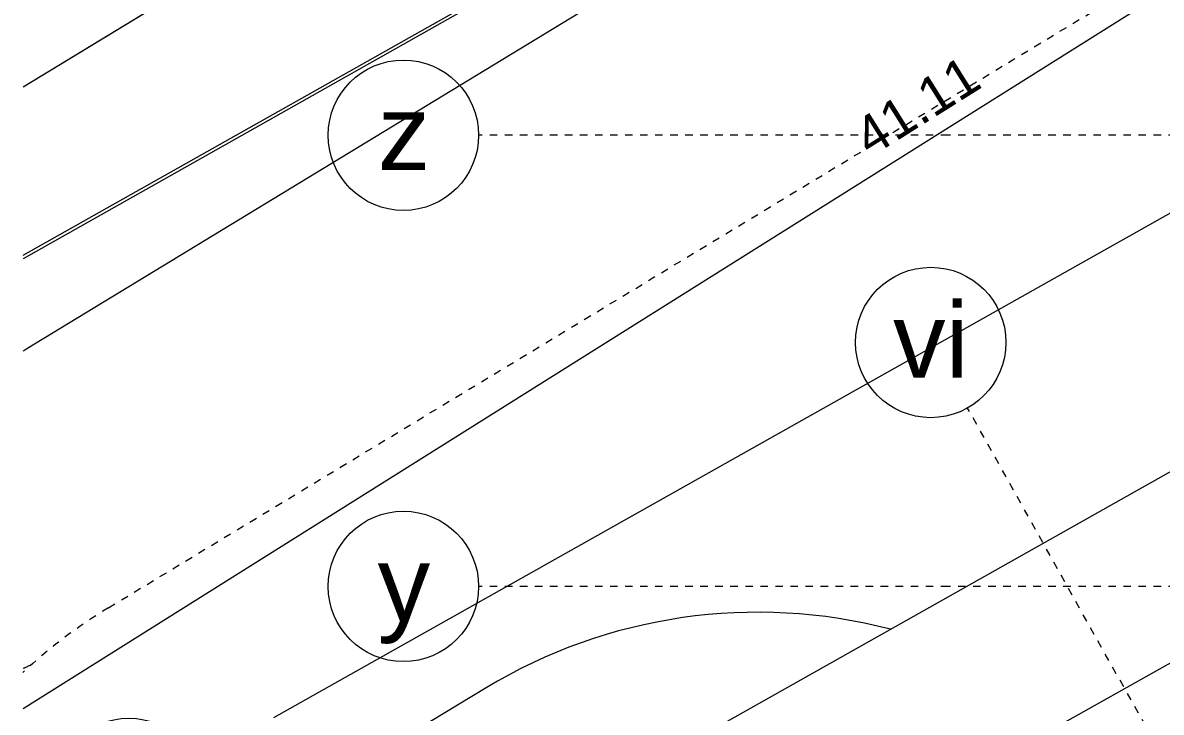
# Model space of a CAD drawing. Header units: metres. Extents: x -16.5 to 80.2, y 17.9 to 114.6.
# Drawn here: x -5.56 to 9.59, y 62.95 to 72.12 of the extents above; entities that cross this region are included whole.
import ezdxf

# ---------------------------------------------------------------- set-up
doc = ezdxf.new("R2010")
doc.units = ezdxf.units.M
doc.linetypes.add('IMPORT-carrilciclo', pattern=[0.016, 0.006, -0.01])
doc.linetypes.add('LíneaDeRejilla', pattern=[0.021, 0.012, -0.003, 0.003, -0.003])
for name, color, linetype, lineweight in [('00_URB_ZONAS VERDES_NO CTA', 63, 'Continuous', 5), ('00_VIA LOCAL LOTE A SEGREGAR', 253, 'Continuous', 5), ('A-GLAZ-CURT', 52, 'Continuous', 9), ('A-PISO', 51, 'Continuous', 9), ('A-VENT-CORT', 52, 'Continuous', 5), ('COTAS', 2, 'Continuous', 5), ('H-HID-APAR', 6, 'Continuous', 5), ('S-REJI', 1, 'Continuous', 5), ('S-REJI-IDEN', 1, 'Continuous', 5)]:
    doc.layers.add(name, color=color, linetype=linetype, lineweight=lineweight)
doc.styles.add('Arial', font='arial.ttf', dxfattribs={"height": 0.510389})
doc.styles.add('Arial_5', font='arial.ttf', dxfattribs={"height": 1})

# ---------------------------------------------------------------- blocks, each defined once
blk = doc.blocks.new('DISPOSICIÓN URBANA JARDIN_dwg-1215257-Nivel 2')
at = {"layer": '00_URB_ZONAS VERDES_NO CTA', "color": 254, "flags": 128}
blk.add_lwpolyline([(46.025, 104.569), (45.343, 103.303), (43.185, 99.297), (37.714, 89.141), (31.517, 77.637)], dxfattribs=at)
at = {"layer": '00_VIA LOCAL LOTE A SEGREGAR', "color": 254}
for p, q in [((46.025, 104.569), (31.517, 77.637)), ((47.301, 100.612), (33.322, 74.662)), ((40.874, 73.865), (40.253, 72.722))]:
    blk.add_line(p, q, dxfattribs=at)
at = {"layer": '00_VIA LOCAL LOTE A SEGREGAR', "linetype": 'IMPORT-carrilciclo', "flags": 128}
blk.add_lwpolyline([(36.002, 72.241), (51.8, 101.462), (61.257, 117.078)], dxfattribs=at)
at = {"layer": '00_VIA LOCAL LOTE A SEGREGAR', "color": 254}
for centre, start, end in [((47.025, 70.524), 105.7881, 151.4869), ((27.159, 77.982), 331.2124, 331.6889)]:
    blk.add_arc(centre, 7, start, end, dxfattribs=at)
at = {"layer": '00_VIA LOCAL LOTE A SEGREGAR', "linetype": 'IMPORT-carrilciclo'}
for centre, radius, start, end in [((42.159, 68.912), 7, 151.6027, 163.3239), ((27.908, 76.084), 9.097, 325.7886, 326.5944)]:
    blk.add_arc(centre, radius, start, end, dxfattribs=at)
at = {"layer": 'COTAS', "color": 254}
blk.add_line((35.699, 70.51), (51.569, 101.018), dxfattribs=at)
at = {"layer": 'COTAS', "color": 51, "insert": (41.673, 83.558), "char_height": 0.5104, "width": 1.93191, "attachment_point": 2, "rotation": 62.5174, "line_spacing_factor": 0.941778, "style": 'Arial'}
blk.add_mtext('41.11', dxfattribs=at)
blk = doc.blocks.new('Panel de sistema - Vidrio-10-1532750-Nivel 2')
at = {"layer": 'A-GLAZ-CURT'}
for p, q in [((0.5375, 0.005), (-0.5375, 0.005)), ((-0.5375, 0.005), (-0.5375, -0.005)), ((0.5375, -0.005), (0.5375, 0.005)), ((-0.5375, -0.005), (0.5375, -0.005))]:
    blk.add_line(p, q, dxfattribs=at)
blk = doc.blocks.new('Grid - 4mm-563819-Nivel 2')
at = {"layer": 'S-REJI-IDEN'}
blk.add_circle((0, 0), 0.004, dxfattribs=at)

msp = doc.modelspace()

# ---------------------------------------------------------------- linework, layer by layer
at = {"layer": 'A-PISO'}
for p, q in [((-5.558, 69.031), (22.136, 84.617)), ((22.117, 84.582), (-5.558, 68.981)), ((43.685, 82.651), (-1.236, 57.471)), ((25.532, 78.496), (-2.224, 62.875)), ((26.988, 75.873), (-5.558, 57.556))]:
    msp.add_line(p, q, dxfattribs=at)
at = {"layer": 'S-REJI', "linetype": 'LíneaDeRejilla'}
for p, q in [((6.753, 70.624), (0.503, 70.624)), ((50.384, 70.624), (6.753, 70.624)), ((10.065, 61.544), (7.009, 66.996)), ((6.753, 64.624), (0.503, 64.624)), ((50.384, 64.624), (6.753, 64.624))]:
    msp.add_line(p, q, dxfattribs=at)

# ---------------------------------------------------------------- block references
at = {"layer": 'A-VENT-CORT', "rotation": 209.3710762720163}
msp.add_blockref('Panel de sistema - Vidrio-10-1532750-Nivel 2', (10.016, 62.782), dxfattribs=at)
at = {"layer": 'H-HID-APAR', "rotation": 329.59469028066}
msp.add_blockref('DISPOSICIÓN URBANA JARDIN_dwg-1215257-Nivel 2', (-72.033, 20.256), dxfattribs=at)
at = {"layer": 'S-REJI-IDEN', "xscale": 249.9999999999999, "yscale": 249.9999999999999, "zscale": 249.9999999999999}
for p, rotation in [((-0.497, 70.624), 90), ((6.52, 67.868), 29.27259030575713), ((-0.497, 64.624), 90), ((-4.15, 61.871), 29.3710762720164)]:
    msp.add_blockref('Grid - 4mm-563819-Nivel 2', p, dxfattribs=dict(at, rotation=rotation))

# ---------------------------------------------------------------- texts
at = {"layer": 'S-REJI-IDEN', "char_height": 1, "attachment_point": 2, "line_spacing_factor": 0.941778, "style": 'Arial_5'}
for s, insert, width in [('z', (-0.49, 71.161), 0.8325), ('vi', (6.523, 68.4), 1.21202), ('y', (-0.49, 65.161), 0.79577)]:
    msp.add_mtext(s, dxfattribs=dict(at, insert=insert, width=width))

doc.saveas('drawing.dxf')
